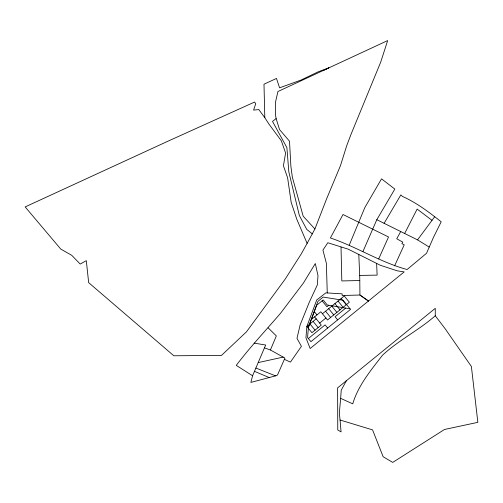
<?xml version="1.0" encoding="UTF-8"?>
<svg xmlns="http://www.w3.org/2000/svg" width="503" height="503" viewBox="0 0 503 503"><rect width="100%" height="100%" fill="white"/><g stroke="black" fill="none" stroke-linecap="round" stroke-linejoin="round"><path stroke-width="0.75" d="M264.811 117.696L258.812 109.591L253.581 110.088L255.687 103.832L254.644 102.034L168.015 141.167L25.15 206.915L60.762 249.073L71.747 255.317L80.21 264.069L86.302 260.655L88.666 282.642L173.837 355.778L221.477 355.414L246.489 331.829L285.126 279.203L301.354 253.77L307.113 243.364L296.82 219.321L291.174 202.369L287.603 177.76L283.434 165.776L285.591 153.019L281.347 140.809L269.086 124.291L264.811 117.696L263.987 84.208L276.487 78.437L279.574 87.83L300.901 80.109L318.261 71.778L328.893 67.848L323.825 70.219M340.65 398.357L341.229 390.202L346.341 380.758L435.258 308.345L435.271 315.777L445.036 328.585L471.386 366.48L477.85 422.338L444.489 429.48L392.711 462.414L383.135 456.73L372.56 429.883L340.053 420.005L339.349 413.108L340.65 398.357L352.741 403.84C358.243 385.298 370.931 370.252 382.531 355.168C398.653 340.217 418.703 330.32 435.271 315.777M252.588 375.76L250.865 382.418L276.631 375.584L277.593 374.81L284.918 358.067L270.407 349.975L264.44 347.869L252.588 375.76L236.259 365.367C250.079 347.133 265.754 330.44 280.605 313.174L303.347 283.158L315.318 263.534L318.003 275.694L317.311 284.931L309.238 302.378L300.146 324.913L296.977 338.343L301.435 346.322L290.432 362.116L284.384 359.337M308.389 327.554L316.714 305.208L323.159 299.958L327.264 305L350.044 308.836M314.916 228.972L326.623 198.811L340.474 165.644L346.712 145.7L351.006 134.376L380.683 62.19L387.662 40.586L277.92 91.527L275.619 101.6L275.6 115.577L276.116 118.551L279.53 129.554L289.502 141.198L290.897 166.418L292.35 177.175L303.19 216.215L314.916 228.972L307.113 243.364M378.69 258.907L388.53 236.982L343.015 214.511L330.389 237.963C356.633 246.822 380.293 262.233 407.084 269.533L426.538 253.279L433.473 237.366L441.194 221.798C429.046 212.197 416.698 202.766 402.444 196.434L400.853 194.894L384.097 223.301M349.22 245.181L364.857 207.513L381.538 178.848L394.824 189.078L376.81 219.692L362.877 251.682M270.407 349.975L276.342 335.916L268.156 327.855M264.44 347.869L265.697 345.039L254.116 343.109M394.597 265.854L404.23 244.816L401.91 243.653L402.752 242.125L396.748 238.762L400.709 231.537M404.645 233.486L417.138 209.078L432.014 220.333M376.81 219.692L417.534 239.874L434.617 216.824M346.341 380.758L337.62 387.895L337.765 429.977L341.072 431.901L340.053 420.005M311.414 319.443L320.82 311.772L327.528 320.002L349.352 302.221L344.272 295.984L322.448 313.765M328.824 305.252L326.95 306.78L322.096 300.825M316.211 318.845L306.861 326.466L305.943 337.809L310.162 348.51L404.186 271.897L397.232 270.821L380.312 265.257L348.258 249.186L327.811 242.742L322.926 250.104L326.365 263.276L327.264 292.941M319.669 323.083L325.9 318.003M308.358 338.525L325.101 324.881L327.667 328.025M345.662 308.132L335.08 316.752L337.639 319.895M276.116 118.551L272.513 121.43L286.892 147.631L288.823 171.888L299.36 215.523L306.729 229.374L312.388 233.97M258.265 362.581L283.183 357.099M314.589 316.852L321.291 325.083L311.942 332.703L306.861 326.466L316.727 299.983L325.869 292.853L342.128 293.84L342.191 295.512L359.934 295.016L368.447 301.02L359.934 295.016L359.79 280.536L341.82 280.938L341.021 247.067M358.79 254.43L359.695 275.424L377.131 275.116L376.615 263.295M255.914 368.051L275.562 375.867M254.549 371.365L269.187 377.552M417.534 239.874L429.147 247.036M341.153 298.524L346.234 304.761M338.035 301.064L343.115 307.302M334.916 303.605L339.997 309.842M331.798 306.145L336.878 312.382M328.685 308.685L333.766 314.922M325.567 311.225L330.647 317.462M314.312 311.646L316.972 314.909M313.099 321.386L318.179 327.623M309.98 323.926L315.06 330.163M359.695 275.424L359.79 280.536M308.446 326.818L307.572 337.563L310.917 341.669L350.509 309.408L343.065 300.266L323.165 297.078L317.94 301.341L308.446 326.818"/></g></svg>
